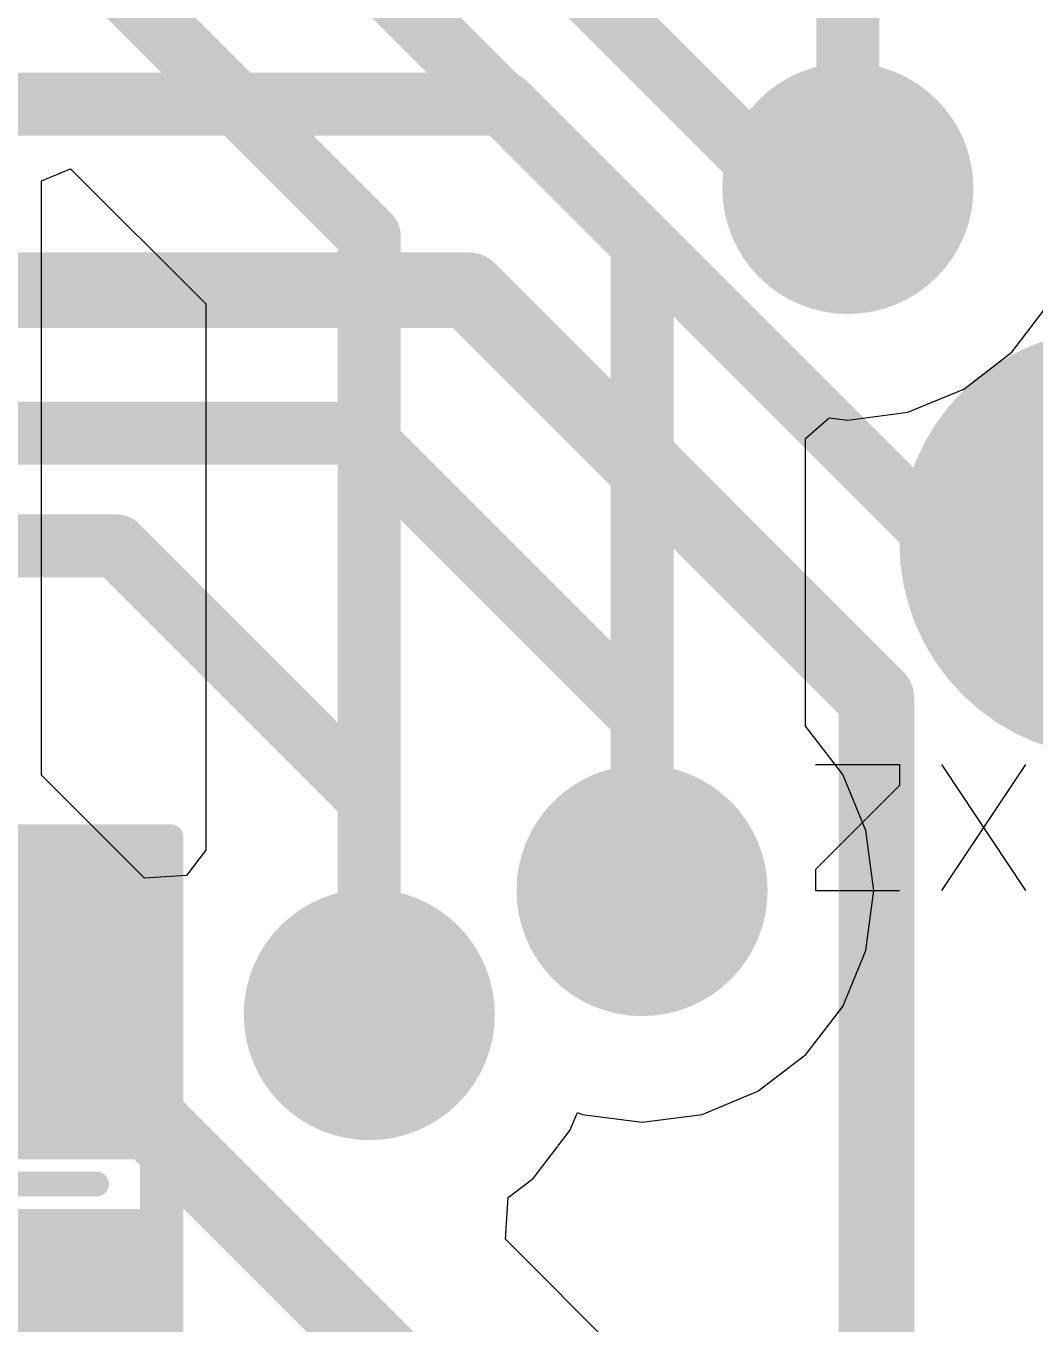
# Model space of a CAD drawing. Header units: millimetres. Extents: x 12 to 126, y 25 to 105.
# Drawn here: x 53.42 to 57.48, y 31.45 to 36.69 of the extents above; entities that cross this region are included whole.
import ezdxf

# ---------------------------------------------------------------- set-up
doc = ezdxf.new("R2010")
doc.units = ezdxf.units.MM
for name, color, linetype in [('BottomLayer', 5, 'Continuous'), ('BottomSolder', 6, 'Continuous'), ('Mechanical13', 56, 'Continuous'), ('Mechanical15', 56, 'Continuous'), ('MultiLayer', 9, 'Continuous'), ('TopLayer', 1, 'Continuous'), ('TopOverlay', 2, 'Continuous'), ('TopPaste', 8, 'Continuous'), ('TopSolder', 216, 'Continuous'), ('ViaHoleLayer', 16, 'Continuous')]:
    doc.layers.add(name, color=color, linetype=linetype)

# ---------------------------------------------------------------- blocks, each defined once
blk = doc.blocks.new('C0805_64')
at = {"layer": 'Mechanical13', "const_width": 0.1}
for points in [[(-1.1, 0.725), (-1.1, -0.725)], [(-1.1, 0.725), (1.1, 0.725)], [(1.1, 0.725), (1.1, -0.725)], [(-1.1, -0.725), (1.1, -0.725)]]:
    blk.add_lwpolyline(points, dxfattribs=at)
at = {"layer": 'Mechanical13', "const_width": 0.05}
for points in [[(-1.125, 0.725, 1), (-1.075, 0.725, 1)], [(-1.125, 0.725, 1), (-1.075, 0.725, 1)], [(1.075, 0.725, 1), (1.125, 0.725, 1)], [(1.075, 0.725, 1), (1.125, 0.725, 1)], [(-1.125, -0.725, 1), (-1.075, -0.725, 1)], [(-1.125, -0.725, 1), (-1.075, -0.725, 1)], [(1.075, -0.725, 1), (1.125, -0.725, 1)], [(1.075, -0.725, 1), (1.125, -0.725, 1)]]:
    blk.add_lwpolyline(points, format="xyb", close=True, dxfattribs=at)
at = {"layer": 'Mechanical15', "const_width": 0.1}
for points in [[(-1.4, 0.8), (-1.4, -0.8)], [(-1.4, 0.8), (1.4, 0.8)], [(1.4, 0.8), (1.4, -0.8)], [(0, 0.5), (0, -0.5)], [(-0.5, 0), (0.5, 0)], [(-1.4, -0.8), (1.4, -0.8)]]:
    blk.add_lwpolyline(points, dxfattribs=at)
at = {"layer": 'Mechanical15', "const_width": 0.05}
for points in [[(-1.425, 0.8, 1), (-1.375, 0.8, 1)], [(-1.425, 0.8, 1), (-1.375, 0.8, 1)], [(1.375, 0.8, 1), (1.425, 0.8, 1)], [(1.375, 0.8, 1), (1.425, 0.8, 1)], [(-0.025, 0.5, 1), (0.025, 0.5, 1)], [(-0.525, 0, 1), (-0.475, 0, 1)], [(0.475, 0, 1), (0.525, 0, 1)], [(-0.025, -0.5, 1), (0.025, -0.5, 1)], [(-1.425, -0.8, 1), (-1.375, -0.8, 1)], [(-1.425, -0.8, 1), (-1.375, -0.8, 1)], [(1.375, -0.8, 1), (1.425, -0.8, 1)], [(1.375, -0.8, 1), (1.425, -0.8, 1)]]:
    blk.add_lwpolyline(points, format="xyb", close=True, dxfattribs=at)
at = {"layer": 'TopLayer'}
for points in [[(-0.2, -0.7), (-0.2, 0.7), (-1.3, -0.7), (-1.3, 0.7)], [(1.3, -0.7), (1.3, 0.7), (0.2, -0.7), (0.2, 0.7)]]:
    blk.add_solid(points, dxfattribs=at)
at = {"layer": 'TopPaste'}
for points in [[(-0.2, -0.7), (-0.2, 0.7), (-1.3, -0.7), (-1.3, 0.7)], [(1.3, -0.7), (1.3, 0.7), (0.2, -0.7), (0.2, 0.7)]]:
    blk.add_solid(points, dxfattribs=at)
at = {"layer": 'TopSolder'}
for points in [[(-0.1, -0.8), (-0.1, 0.8), (-1.4, -0.8), (-1.4, 0.8)], [(1.4, -0.8), (1.4, 0.8), (0.1, -0.8), (0.1, 0.8)]]:
    blk.add_solid(points, dxfattribs=at)

msp = doc.modelspace()

# ---------------------------------------------------------------- linework, layer by layer
at = {"layer": 'BottomLayer'}
for p, q in [((53.4782, 36.0609), (53.5955, 36.1095)), ((53.5955, 36.1095), (54.1403, 35.5648)), ((53.4782, 33.6649), (53.4782, 36.0609)), ((54.1403, 35.5648), (54.1403, 33.3615)), ((57.3909, 35.3695), (57.5394, 35.563)), ((57.1974, 35.221), (57.3909, 35.3695)), ((56.9721, 35.1277), (57.1974, 35.221)), ((56.7302, 35.0958), (56.9721, 35.1277)), ((56.5597, 35.022), (56.6552, 35.1057)), ((56.6552, 35.1057), (56.7302, 35.0958)), ((56.5597, 33.8615), (56.5597, 35.022)), ((56.5607, 33.8607), (56.5597, 33.8615)), ((56.7092, 33.6672), (56.5607, 33.8607)), ((53.8938, 33.2494), (53.4782, 33.6649)), ((56.8026, 33.4418), (56.7092, 33.6672)), ((56.8344, 33.2), (56.8026, 33.4418)), ((54.1393, 33.3607), (54.0623, 33.2604)), ((54.1403, 33.3615), (54.1393, 33.3607)), ((54.0623, 33.2604), (53.8938, 33.2494)), ((56.8026, 32.9582), (56.8344, 33.2)), ((56.7092, 32.7328), (56.8026, 32.9582)), ((56.5607, 32.5393), (56.7092, 32.7328)), ((56.3672, 32.3908), (56.5607, 32.5393)), ((56.1418, 32.2974), (56.3672, 32.3908)), ((55.6092, 32.2328), (55.6392, 32.3053)), ((55.6392, 32.3053), (55.6582, 32.2974)), ((55.6582, 32.2974), (55.9, 32.2656)), ((55.9, 32.2656), (56.1418, 32.2974)), ((55.4607, 32.0393), (55.6092, 32.2328)), ((55.3604, 31.9623), (55.4607, 32.0393)), ((55.3494, 31.7938), (55.3604, 31.9623)), ((55.8796, 31.2636), (55.3494, 31.7938))]:
    msp.add_line(p, q, dxfattribs=at)
for points, const_width in [([(56.7302, 36.0302), (56.7302, 37.6277)], 0.254), ([(54.2539, 37.4539), (55.9, 35.8079)], 0.254), ([(53.738, 36.9), (54.8, 35.838)], 0.254), ([(54.8, 32.7), (54.8, 35.838)], 0.254), ([(55.9, 33.2), (55.9, 35.8079)], 0.254), ([(52.8, 33.384), (55.4, 30.784)], 0.3048), ([(51.7, 33.1), (54.6, 30.2)], 0.254)]:
    msp.add_lwpolyline(points, dxfattribs=dict(at, const_width=const_width))
for points, const_width in [([(56.527, 36.0302, 1), (56.9334, 36.0302, 1)], 0.4064), ([(56.6667, 36.0302, 1), (56.7937, 36.0302, 1)], 0.127), ([(54.7365, 35.838, 1), (54.8635, 35.838, 1)], 0.127), ([(54.7365, 35.838, 1), (54.8635, 35.838, 1)], 0.127), ([(55.8365, 35.8079, 1), (55.9635, 35.8079, 1)], 0.127), ([(55.8365, 35.8079, 1), (55.9635, 35.8079, 1)], 0.127), ([(55.6968, 33.2, 1), (56.1032, 33.2, 1)], 0.4064), ([(55.8365, 33.2, 1), (55.9635, 33.2, 1)], 0.127), ([(54.5968, 32.7, 1), (55.0032, 32.7, 1)], 0.4064), ([(54.7365, 32.7, 1), (54.8635, 32.7, 1)], 0.127)]:
    msp.add_lwpolyline(points, format="xyb", close=True, dxfattribs=dict(at, const_width=const_width))
at = {"layer": 'BottomSolder', "const_width": 0.5064}
for points in [[(56.477, 36.0302, 1), (56.9834, 36.0302, 1)], [(55.6468, 33.2, 1), (56.1532, 33.2, 1)], [(54.5468, 32.7, 1), (55.0532, 32.7, 1)]]:
    msp.add_lwpolyline(points, format="xyb", close=True, dxfattribs=at)
at = {"layer": 'MultiLayer', "const_width": 0.4064}
for points in [[(56.527, 36.0302, 1), (56.9334, 36.0302, 1)], [(55.6968, 33.2, 1), (56.1032, 33.2, 1)], [(54.5968, 32.7, 1), (55.0032, 32.7, 1)]]:
    msp.add_lwpolyline(points, format="xyb", close=True, dxfattribs=at)
at = {"layer": 'TopLayer'}
for points, const_width in [([(55.63, 36.87), (56.4698, 36.0302)], 0.254), ([(52.7299, 36.37), (55.3494, 36.37)], 0.254), ([(55.3494, 36.37), (57.1194, 34.6)], 0.254), ([(56.4698, 36.0302), (56.7302, 36.0302)], 0.254), ([(51.98, 35.62), (55.2, 35.62)], 0.3048), ([(55.2, 35.62), (56.8452, 33.9748)], 0.3048), ([(51.6369, 35.043), (54.757, 35.043)], 0.254), ([(54.757, 35.043), (55.9, 33.9)], 0.254), ([(51.4489, 34.589), (53.7813, 34.589)], 0.254), ([(53.7813, 34.589), (54.8, 33.5704)], 0.254), ([(57.1194, 34.6), (57.8, 34.6)], 0.254), ([(56.8452, 29.4952), (56.8452, 33.9748)], 0.3048), ([(55.9, 33.2), (55.9, 33.9)], 0.254), ([(54.8, 32.7), (54.8, 33.5704)], 0.254)]:
    msp.add_lwpolyline(points, dxfattribs=dict(at, const_width=const_width))
for points, const_width in [([(55.2859, 36.37, 1), (55.4129, 36.37, 1)], 0.127), ([(55.2859, 36.37, 1), (55.4129, 36.37, 1)], 0.127), ([(56.527, 36.0302, 1), (56.9334, 36.0302, 1)], 0.4064), ([(56.4063, 36.0302, 1), (56.5333, 36.0302, 1)], 0.127), ([(56.4063, 36.0302, 1), (56.5333, 36.0302, 1)], 0.127), ([(56.6667, 36.0302, 1), (56.7937, 36.0302, 1)], 0.127), ([(55.1238, 35.62, 1), (55.2762, 35.62, 1)], 0.1524), ([(55.1238, 35.62, 1), (55.2762, 35.62, 1)], 0.1524), ([(57.419, 34.6, 1), (58.181, 34.6, 1)], 0.762), ([(54.6935, 35.043, 1), (54.8205, 35.043, 1)], 0.127), ([(54.6935, 35.043, 1), (54.8205, 35.043, 1)], 0.127), ([(53.7178, 34.589, 1), (53.8448, 34.589, 1)], 0.127), ([(53.7178, 34.589, 1), (53.8448, 34.589, 1)], 0.127), ([(57.0559, 34.6, 1), (57.1829, 34.6, 1)], 0.127), ([(57.0559, 34.6, 1), (57.1829, 34.6, 1)], 0.127), ([(56.769, 33.9748, 1), (56.9214, 33.9748, 1)], 0.1524), ([(56.769, 33.9748, 1), (56.9214, 33.9748, 1)], 0.1524), ([(55.8365, 33.9, 1), (55.9635, 33.9, 1)], 0.127), ([(55.8365, 33.9, 1), (55.9635, 33.9, 1)], 0.127), ([(54.7365, 33.5704, 1), (54.8635, 33.5704, 1)], 0.127), ([(54.7365, 33.5704, 1), (54.8635, 33.5704, 1)], 0.127), ([(55.6968, 33.2, 1), (56.1032, 33.2, 1)], 0.4064), ([(55.8365, 33.2, 1), (55.9635, 33.2, 1)], 0.127), ([(54.5968, 32.7, 1), (55.0032, 32.7, 1)], 0.4064), ([(54.7365, 32.7, 1), (54.8635, 32.7, 1)], 0.127)]:
    msp.add_lwpolyline(points, format="xyb", close=True, dxfattribs=dict(at, const_width=const_width))
at = {"layer": 'TopOverlay'}
for p, q in [((56.6, 33.7078), (56.9386, 33.7078)), ((56.9386, 33.7078), (56.9386, 33.6232)), ((57.1078, 33.7078), (57.4464, 33.2)), ((57.4464, 33.7078), (57.1078, 33.2)), ((56.9386, 33.6232), (56.6, 33.2846)), ((56.6, 33.2846), (56.6, 33.2)), ((56.6, 33.2), (56.9386, 33.2))]:
    msp.add_line(p, q, dxfattribs=at)
at = {"layer": 'TopPaste', "const_width": 0.762}
msp.add_lwpolyline([(57.419, 34.6, 1), (58.181, 34.6, 1)], format="xyb", close=True, dxfattribs=at)
at = {"layer": 'TopSolder'}
for points, const_width in [([(56.477, 36.0302, 1), (56.9834, 36.0302, 1)], 0.5064), ([(57.369, 34.6, 1), (58.231, 34.6, 1)], 0.862), ([(55.6468, 33.2, 1), (56.1532, 33.2, 1)], 0.5064), ([(54.5468, 32.7, 1), (55.0532, 32.7, 1)], 0.5064)]:
    msp.add_lwpolyline(points, format="xyb", close=True, dxfattribs=dict(at, const_width=const_width))
at = {"layer": 'ViaHoleLayer', "const_width": 0.2032}
for points in [[(56.6286, 36.0302, 1), (56.8318, 36.0302, 1)], [(55.7984, 33.2, 1), (56.0016, 33.2, 1)], [(54.6984, 32.7, 1), (54.9016, 32.7, 1)]]:
    msp.add_lwpolyline(points, format="xyb", close=True, dxfattribs=at)

# ---------------------------------------------------------------- block references
at = {"rotation": 90}
msp.add_blockref('C0805_64', (53.2, 32.0166), dxfattribs=at)

doc.saveas('drawing.dxf')
